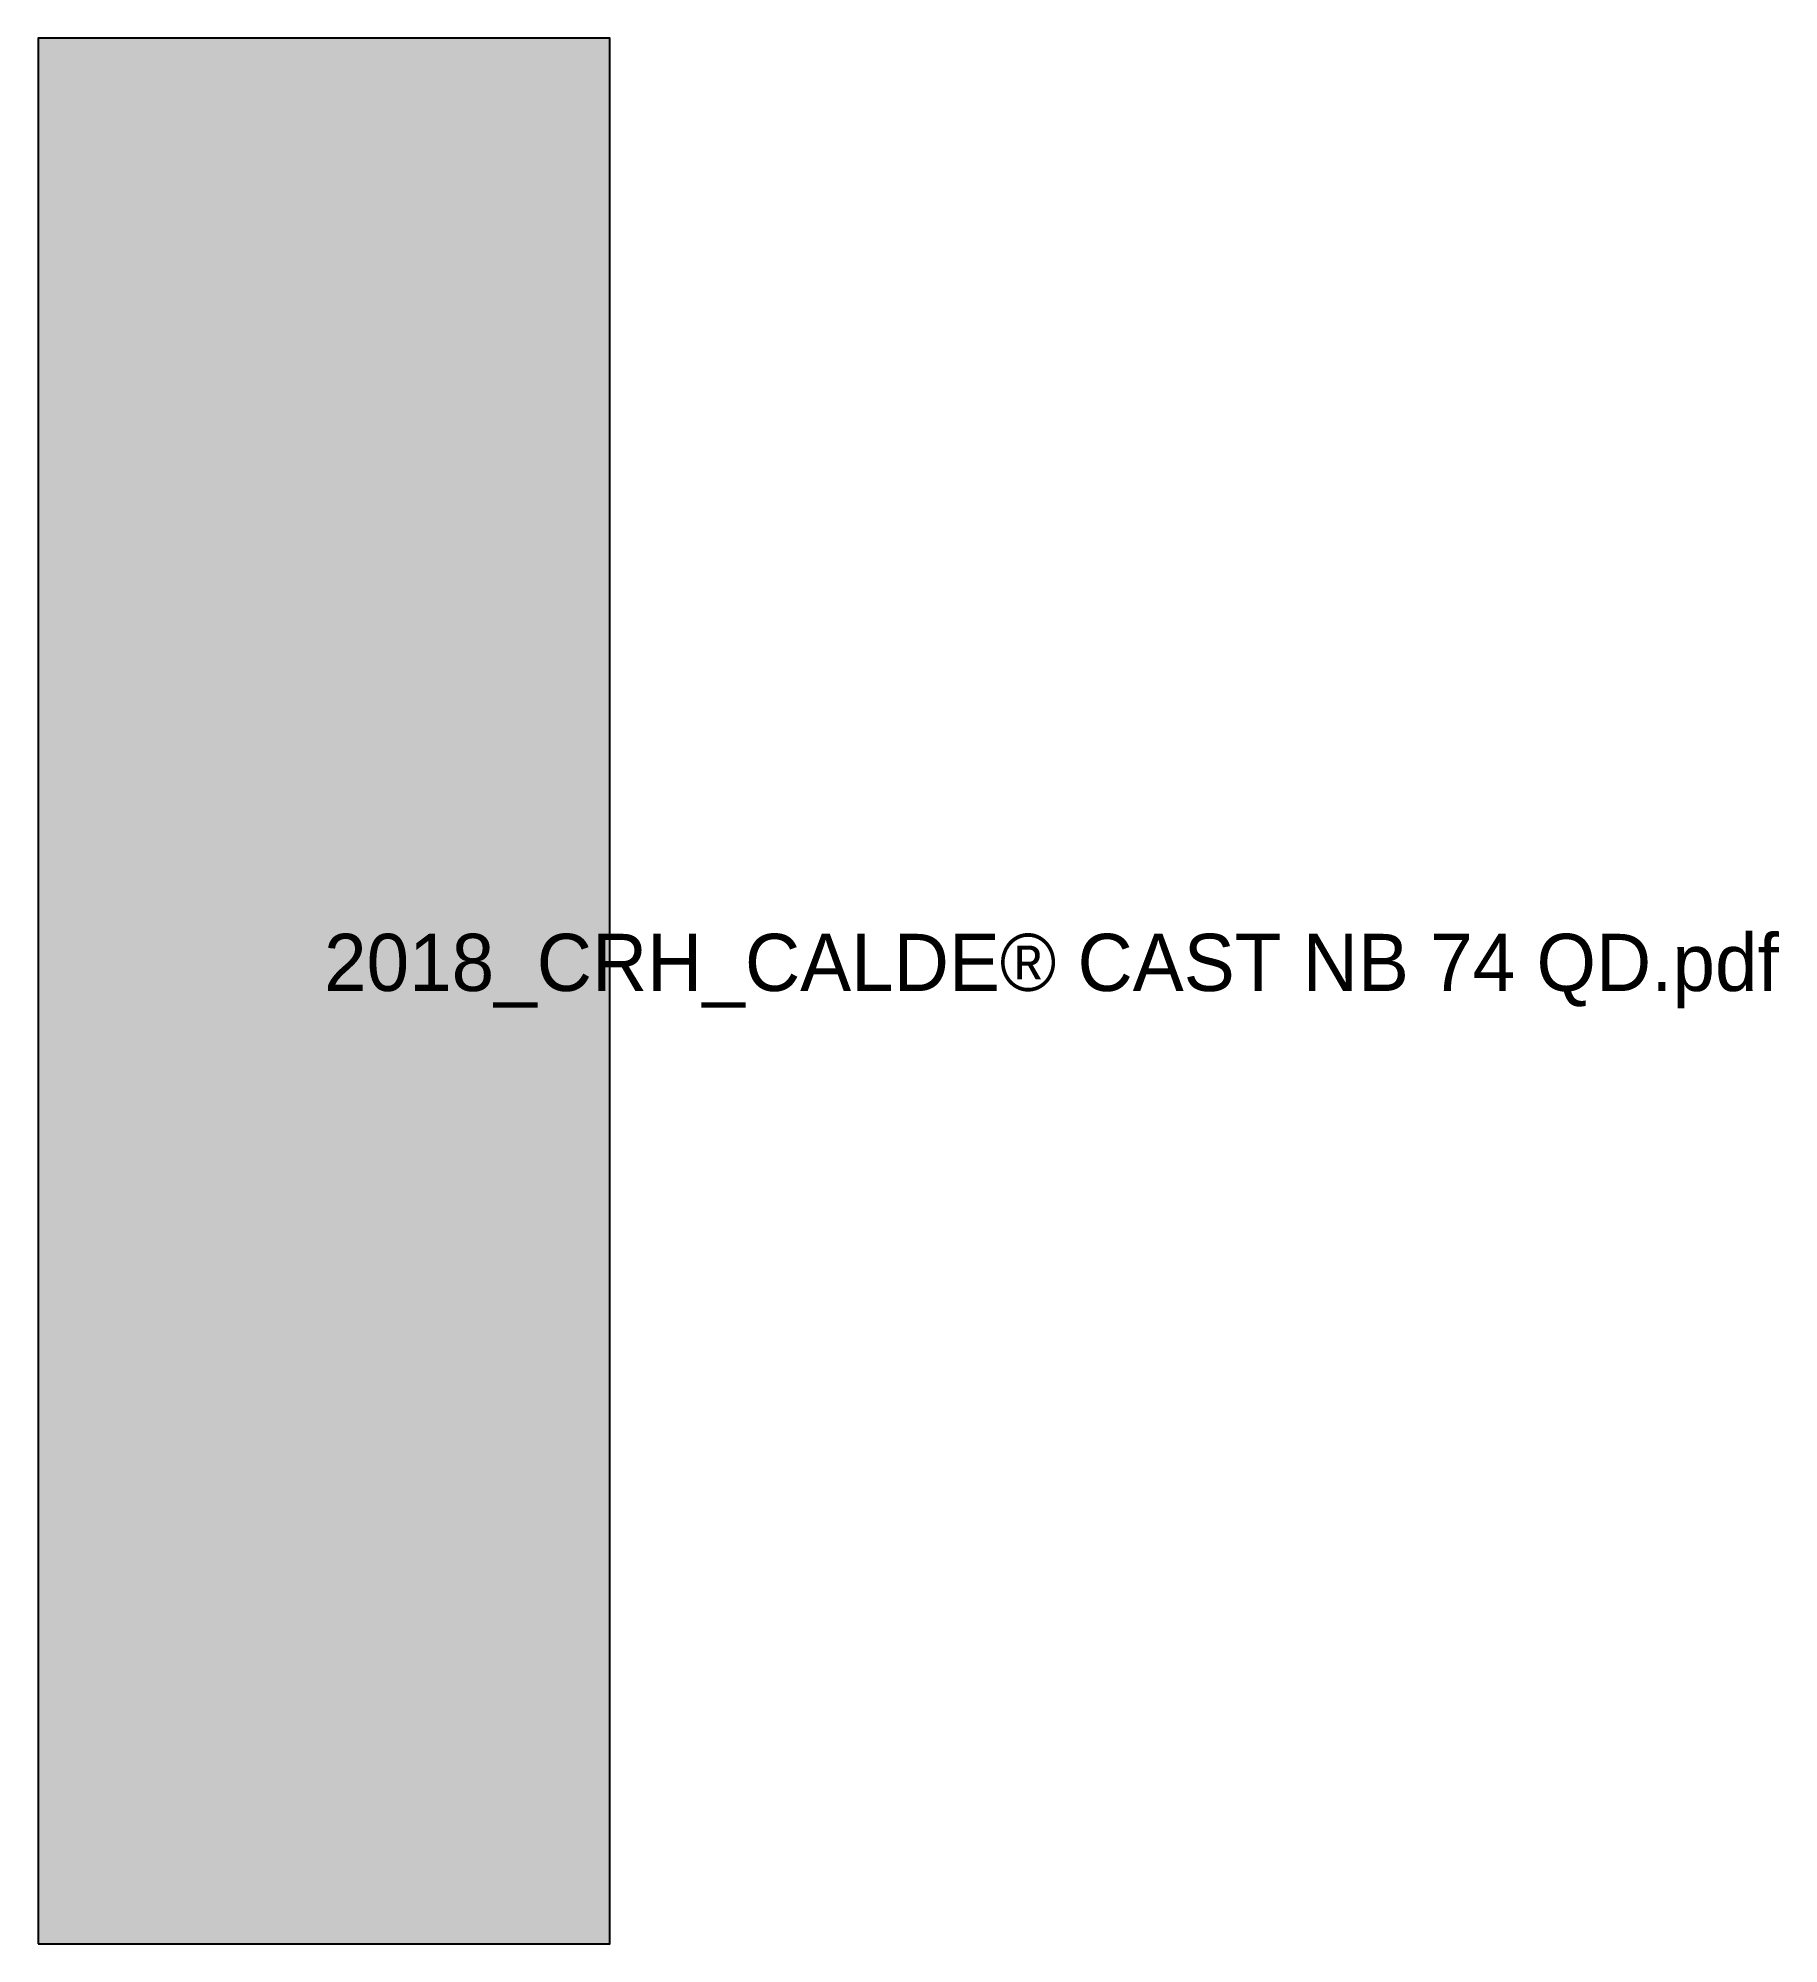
# Model space of a CAD drawing. Header units: metres. Extents: x 0 to 457, y 0 to 500.
import ezdxf

# ---------------------------------------------------------------- set-up
doc = ezdxf.new("R2010")
doc.units = ezdxf.units.M

msp = doc.modelspace()

# ---------------------------------------------------------------- hatches: boundary and pattern name
msp.add_hatch(color=1).paths.add_polyline_path([(0, 0), (150, 0), (150, 500), (0, 500)])

# ---------------------------------------------------------------- linework, layer by layer
msp.add_lwpolyline([(0, 0), (150, 0), (150, 500), (0, 500), (0, 0)])

# ---------------------------------------------------------------- texts
msp.add_text('2018_CRH_CALDE® CAST NB 74 QD.pdf', height=15).set_placement((75, 250))

doc.saveas('drawing.dxf')
